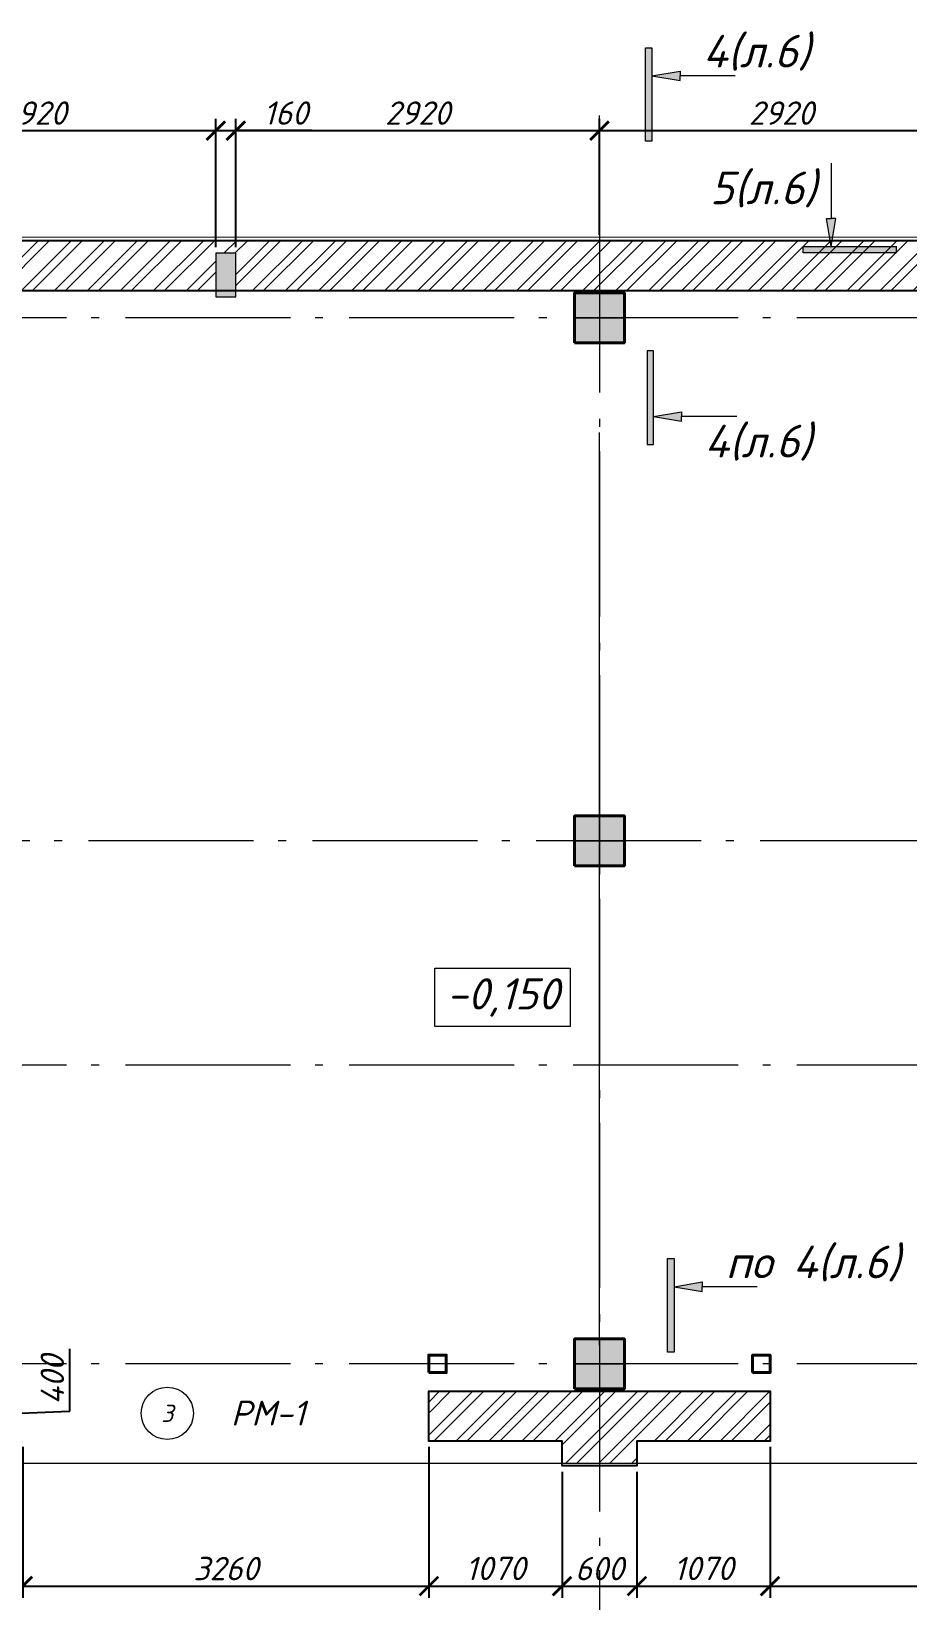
# Model space of a CAD drawing. Header units: millimetres. Extents: x -238377 to 196118, y -123284 to 30177.
# Drawn here: x -86478 to -79443, y 12570 to 25172 of the extents above; entities that cross this region are included whole.
import ezdxf
from ezdxf.enums import TextEntityAlignment as Align

# ---------------------------------------------------------------- set-up
doc = ezdxf.new("R2010")
doc.units = ezdxf.units.MM
doc.header["$MEASUREMENT"] = 0
doc.linetypes.add('Double Dashed', pattern=[1797.222233, 1325, -211.666656, 63.333344, -197.222233])
doc.layers.get('0').update_dxf_attribs({"lineweight": 5})
doc.layers.add('#Hatch', color=7, linetype='Continuous', lineweight=5, true_color=0x4d4d4d)
for name, color, linetype, lineweight in [('#Бетон', 10, 'Continuous', 15), ('#Выноски', 150, 'Continuous', 15), ('#размеры', 7, 'Continuous', 5), ('k_ Рамка', 7, 'Continuous', 50), ('колонны_Ном._пера__94', 252, 'Continuous', 13), ('колонны_Ном._пера__99', 7, 'Continuous', 40), ('оси_Ном._пера__96', 7, 'Continuous', 5), ('текст_Ном._пера__1', 7, 'Continuous', 0), ('текст_Ном._пера__98', 7, 'Continuous', 35), ('штриховка_Ном._пера__93', 253, 'Continuous', 5)]:
    doc.layers.add(name, color=color, linetype=linetype, lineweight=lineweight)
for name, color, linetype in [('#стены наруж', 7, 'Continuous'), ('колонны', 7, 'Continuous'), ('оси', 7, 'Continuous'), ('чертеж', 7, 'Continuous')]:
    doc.layers.add(name, color=color, linetype=linetype)
doc.styles.get("Standard").update_dxf_attribs({"font": 'isocpeui.ttf'})
doc.styles.add('STEP PR', font='isocpeui.ttf')
doc.styles.add('СГЕНЕРИР_СТИЛЬ_3', font='gost_2_304-81_type.ttf')
doc.dimstyles.new('SPDS', dxfattribs={"dimscale": 10, "dimtxt": 2.5, "dimasz": 2, "dimexe": 1.25, "dimexo": 0.625, "dimtad": 1, "dimdec": 0, "dimrnd": 0.001, "dimtxsty": 'STEP PR', "dimblk": 'ARCHTICK', "dimcen": 2.5, "dimdle": 2, "dimclrd": 256, "dimclre": 256, "dimclrt": 7, "dimadec": 0, "dimazin": 2, "dimtfac": 0.75, "dimtdec": 0, "dimtmove": 1, "dimatfit": 3, "dimfxl": 1, "dimtolj": 1, "dimarcsym": 1})
pattern_1 = [(45, (-82796.33, -48984.63), (-132.5825, 132.5825), []), (45, (-82707.94, -48984.63), (-132.5825, 132.5825), [])]

# ---------------------------------------------------------------- blocks, each defined once
blk = doc.blocks.new('Стандартный маркер сетки_16')
at = {"layer": 'оси_Ном._пера__96', "linetype": 'Double Dashed'}
blk.add_line((900, 0), (41068, 0), dxfattribs=at)
at = {"layer": 'оси_Ном._пера__96', "style": 'СГЕНЕРИР_СТИЛЬ_3'}
blk.add_attdef('AC_MarkerText_1', text='', height=350, rotation=180, dxfattribs=at).set_placement((-261, 270), align=Align.BOTTOM_LEFT)
blk = doc.blocks.new('Колонна_15_1', base_point=(22379, 71856))
at = {"layer": 'колонны_Ном._пера__94', "linetype": 'Continuous', "true_color": 0x7d7d7d}
blk.add_hatch(color=8, dxfattribs=at).paths.add_polyline_path([(22179, 71647), (22579, 71647), (22579, 72047), (22179, 72047)])
blk.add_hatch(color=8, dxfattribs=at).paths.add_polyline_path([(22179, 71647), (22579, 71647), (22579, 72047), (22179, 72047)])
at = {"layer": 'колонны_Ном._пера__99', "linetype": 'Continuous', "flags": 128}
blk.add_lwpolyline([(22179, 71647), (22579, 71647), (22579, 72047), (22179, 72047)], close=True, dxfattribs=at)
at = {"layer": 'колонны_Ном._пера__99', "color": 8, "linetype": 'Continuous', "true_color": 0x737373, "flags": 128}
blk.add_lwpolyline([(22179, 71647), (22579, 71647), (22579, 72047), (22179, 72047)], close=True, dxfattribs=at)
at = {"layer": 'оси_Ном._пера__96', "color": 253, "lineweight": 5, "true_color": 0x9c9c9c}
for points in [[(22379, 72047), (22379, 71647)], [(22379, 72047), (22379, 71647)], [(22179, 71847), (22579, 71847)], [(22179, 71847), (22579, 71847)]]:
    blk.add_lwpolyline(points, dxfattribs=at)
blk = doc.blocks.new('Стандартный маркер сетки_17')
at = {"layer": 'оси_Ном._пера__96', "linetype": 'Double Dashed'}
for q in [(0, 0), (20403, 0)]:
    blk.add_line((900, 0), q, dxfattribs=at)
at = {"layer": 'оси_Ном._пера__96', "style": 'СГЕНЕРИР_СТИЛЬ_3'}
blk.add_attdef('AC_MarkerText_1', text='', height=350, rotation=90, dxfattribs=at).set_placement((21973, -122), align=Align.BOTTOM_LEFT)
blk = doc.blocks.new('сердечник160х300')
at = {"layer": '#Hatch', "true_color": 0xa6a6a6}
h = blk.add_hatch(color=253, dxfattribs=at)
h.dxf.hatch_style = 1
h.paths.add_polyline_path([(80, 150), (-80, 150), (-80, -198), (80, -198)])
at = {"layer": '#Бетон'}
blk.add_lwpolyline([(80, -200), (80, 150), (-80, 150), (-80, -200)], close=True, dxfattribs=at)
blk = doc.blocks.new('_ArchTick')
at = {"color": 0, "linetype": 'ByBlock', "const_width": 0.15}
blk.add_lwpolyline([(-0.5, -0.5), (0.5, 0.5)], dxfattribs=at)
blk = doc.blocks.new('*D649')
at = {"layer": '#размеры', "lineweight": -2, "transparency": 16777216}
for p, q in [((-86169, 14092), (-86169, 14593)), ((-87153, 14401), (-87153, 13701)), ((-87679, 14251), (-87059, 14251)), ((-87153, 14051), (-86169, 14092)), ((-87570, 13851), (-87059, 13851))]:
    blk.add_line(p, q, dxfattribs=at)
at = {"layer": 'Defpoints', "color": 0, "transparency": 16777216}
for p in [(-87726, 14251), (-87617, 13851), (-87153, 13851)]:
    blk.add_point(p, dxfattribs=at)
at = {"layer": '#размеры', "lineweight": -2, "transparency": 16777216, "xscale": 150, "yscale": 150, "zscale": 150}
for p, rotation in [((-87153, 14251), 90), ((-87153, 13851), 270)]:
    blk.add_blockref('_ArchTick', p, dxfattribs=dict(at, rotation=rotation))
at = {"layer": '#размеры', "color": 7, "transparency": 16777216, "insert": (-86310, 14343), "char_height": 187.5, "attachment_point": 5, "rotation": 90, "style": 'STEP PR'}
blk.add_mtext('\\A1;400', dxfattribs=at)
blk = doc.blocks.new('*D655')
at = {"layer": '#размеры', "lineweight": -2, "transparency": 16777216}
for p, q in [((-86547, 13804), (-86547, 12593)), ((-87617, 13604), (-87617, 12593)), ((-87767, 12686), (-86397, 12686))]:
    blk.add_line(p, q, dxfattribs=at)
at = {"layer": 'Defpoints', "color": 0, "transparency": 16777216}
for p in [(-86547, 13851), (-87617, 13651), (-86547, 12686)]:
    blk.add_point(p, dxfattribs=at)
at = {"layer": '#размеры', "lineweight": -2, "transparency": 16777216, "xscale": 150, "yscale": 150, "zscale": 150, "rotation": 180}
blk.add_blockref('_ArchTick', (-87617, 12686), dxfattribs=at)
at = {"layer": '#размеры', "lineweight": -2, "transparency": 16777216, "xscale": 150, "yscale": 150, "zscale": 150}
blk.add_blockref('_ArchTick', (-86547, 12686), dxfattribs=at)
at = {"layer": '#размеры', "color": 7, "transparency": 16777216, "insert": (-87082, 12828), "char_height": 187.5, "attachment_point": 5, "style": 'STEP PR'}
blk.add_mtext('\\A1;1070', dxfattribs=at)
blk = doc.blocks.new('*D656')
at = {"layer": '#размеры', "lineweight": -2, "transparency": 16777216}
for p, q in [((-86547, 13804), (-86547, 12593)), ((-83287, 13804), (-83287, 12593)), ((-86697, 12686), (-83137, 12686))]:
    blk.add_line(p, q, dxfattribs=at)
at = {"layer": 'Defpoints', "color": 0, "transparency": 16777216}
for p in [(-86547, 13851), (-83287, 13851), (-83287, 12686)]:
    blk.add_point(p, dxfattribs=at)
at = {"layer": '#размеры', "lineweight": -2, "transparency": 16777216, "xscale": 150, "yscale": 150, "zscale": 150, "rotation": 180}
blk.add_blockref('_ArchTick', (-86547, 12686), dxfattribs=at)
at = {"layer": '#размеры', "lineweight": -2, "transparency": 16777216, "xscale": 150, "yscale": 150, "zscale": 150}
blk.add_blockref('_ArchTick', (-83287, 12686), dxfattribs=at)
at = {"layer": '#размеры', "color": 7, "transparency": 16777216, "insert": (-84917, 12827), "char_height": 187.5, "attachment_point": 5, "style": 'STEP PR'}
blk.add_mtext('\\A1;3260', dxfattribs=at)
blk = doc.blocks.new('*D657')
at = {"layer": '#размеры', "lineweight": -2, "transparency": 16777216}
for p, q in [((-83287, 13804), (-83287, 12593)), ((-82217, 13604), (-82217, 12593)), ((-83437, 12686), (-82067, 12686))]:
    blk.add_line(p, q, dxfattribs=at)
at = {"layer": 'Defpoints', "color": 0, "transparency": 16777216}
for p in [(-83287, 13851), (-82217, 13651), (-82217, 12686)]:
    blk.add_point(p, dxfattribs=at)
at = {"layer": '#размеры', "lineweight": -2, "transparency": 16777216, "xscale": 150, "yscale": 150, "zscale": 150, "rotation": 180}
blk.add_blockref('_ArchTick', (-83287, 12686), dxfattribs=at)
at = {"layer": '#размеры', "lineweight": -2, "transparency": 16777216, "xscale": 150, "yscale": 150, "zscale": 150}
blk.add_blockref('_ArchTick', (-82217, 12686), dxfattribs=at)
at = {"layer": '#размеры', "color": 7, "transparency": 16777216, "insert": (-82752, 12828), "char_height": 187.5, "attachment_point": 5, "style": 'STEP PR'}
blk.add_mtext('\\A1;1070', dxfattribs=at)
blk = doc.blocks.new('*D658')
at = {"layer": '#размеры', "lineweight": -2, "transparency": 16777216}
for p, q in [((-82217, 13604), (-82217, 12593)), ((-81617, 13604), (-81617, 12593)), ((-82367, 12686), (-81467, 12686))]:
    blk.add_line(p, q, dxfattribs=at)
at = {"layer": 'Defpoints', "color": 0, "transparency": 16777216}
for p in [(-82217, 13651), (-81617, 13651), (-81617, 12686)]:
    blk.add_point(p, dxfattribs=at)
at = {"layer": '#размеры', "lineweight": -2, "transparency": 16777216, "xscale": 150, "yscale": 150, "zscale": 150, "rotation": 180}
blk.add_blockref('_ArchTick', (-82217, 12686), dxfattribs=at)
at = {"layer": '#размеры', "lineweight": -2, "transparency": 16777216, "xscale": 150, "yscale": 150, "zscale": 150}
blk.add_blockref('_ArchTick', (-81617, 12686), dxfattribs=at)
at = {"layer": '#размеры', "color": 7, "transparency": 16777216, "insert": (-81917, 12827), "char_height": 187.5, "attachment_point": 5, "style": 'STEP PR'}
blk.add_mtext('\\A1;600', dxfattribs=at)
blk = doc.blocks.new('*D659')
at = {"layer": '#размеры', "lineweight": -2, "transparency": 16777216}
for p, q in [((-80547, 13804), (-80547, 12593)), ((-81617, 13604), (-81617, 12593)), ((-81767, 12686), (-80397, 12686))]:
    blk.add_line(p, q, dxfattribs=at)
at = {"layer": 'Defpoints', "color": 0, "transparency": 16777216}
for p in [(-80547, 13851), (-81617, 13651), (-80547, 12686)]:
    blk.add_point(p, dxfattribs=at)
at = {"layer": '#размеры', "lineweight": -2, "transparency": 16777216, "xscale": 150, "yscale": 150, "zscale": 150, "rotation": 180}
blk.add_blockref('_ArchTick', (-81617, 12686), dxfattribs=at)
at = {"layer": '#размеры', "lineweight": -2, "transparency": 16777216, "xscale": 150, "yscale": 150, "zscale": 150}
blk.add_blockref('_ArchTick', (-80547, 12686), dxfattribs=at)
at = {"layer": '#размеры', "color": 7, "transparency": 16777216, "insert": (-81082, 12828), "char_height": 187.5, "attachment_point": 5, "style": 'STEP PR'}
blk.add_mtext('\\A1;1070', dxfattribs=at)
blk = doc.blocks.new('*D660')
at = {"layer": '#размеры', "lineweight": -2, "transparency": 16777216}
for p, q in [((-80547, 13804), (-80547, 12593)), ((-77288, 13804), (-77288, 12593)), ((-80697, 12686), (-77138, 12686))]:
    blk.add_line(p, q, dxfattribs=at)
at = {"layer": 'Defpoints', "color": 0, "transparency": 16777216}
for p in [(-80547, 13851), (-77288, 13851), (-77288, 12686)]:
    blk.add_point(p, dxfattribs=at)
at = {"layer": '#размеры', "lineweight": -2, "transparency": 16777216, "xscale": 150, "yscale": 150, "zscale": 150, "rotation": 180}
blk.add_blockref('_ArchTick', (-80547, 12686), dxfattribs=at)
at = {"layer": '#размеры', "lineweight": -2, "transparency": 16777216, "xscale": 150, "yscale": 150, "zscale": 150}
blk.add_blockref('_ArchTick', (-77288, 12686), dxfattribs=at)
at = {"layer": '#размеры', "color": 7, "transparency": 16777216, "insert": (-78917, 12827), "char_height": 187.5, "attachment_point": 5, "style": 'STEP PR'}
blk.add_mtext('\\A1;3260', dxfattribs=at)
blk = doc.blocks.new('*D552')
at = {"layer": '#размеры', "lineweight": -2, "transparency": 16777216}
for p, q in [((-87917, 23538), (-87917, 24469)), ((-84997, 23438), (-84997, 24469)), ((-88067, 24375), (-84847, 24375))]:
    blk.add_line(p, q, dxfattribs=at)
at = {"layer": 'Defpoints', "color": 0, "transparency": 16777216}
for p in [(-84997, 24375), (-87917, 23491), (-84997, 23391)]:
    blk.add_point(p, dxfattribs=at)
at = {"layer": '#размеры', "lineweight": -2, "transparency": 16777216, "xscale": 150, "yscale": 150, "zscale": 150, "rotation": 180}
blk.add_blockref('_ArchTick', (-87917, 24375), dxfattribs=at)
at = {"layer": '#размеры', "lineweight": -2, "transparency": 16777216, "xscale": 150, "yscale": 150, "zscale": 150}
blk.add_blockref('_ArchTick', (-84997, 24375), dxfattribs=at)
at = {"layer": '#размеры', "color": 7, "transparency": 16777216, "insert": (-86457, 24516), "char_height": 187.5, "attachment_point": 5, "style": 'STEP PR'}
blk.add_mtext('\\A1;2920', dxfattribs=at)
blk = doc.blocks.new('*D553')
at = {"layer": '#размеры', "lineweight": -2, "transparency": 16777216}
for p, q in [((-84997, 23438), (-84997, 24469)), ((-84837, 23438), (-84837, 24469)), ((-85147, 24375), (-84687, 24375)), ((-84227, 24375), (-84837, 24375))]:
    blk.add_line(p, q, dxfattribs=at)
at = {"layer": 'Defpoints', "color": 0, "transparency": 16777216}
for p in [(-84837, 24375), (-84997, 23391), (-84837, 23391)]:
    blk.add_point(p, dxfattribs=at)
at = {"layer": '#размеры', "lineweight": -2, "transparency": 16777216, "xscale": 150, "yscale": 150, "zscale": 150, "rotation": 180}
blk.add_blockref('_ArchTick', (-84997, 24375), dxfattribs=at)
at = {"layer": '#размеры', "lineweight": -2, "transparency": 16777216, "xscale": 150, "yscale": 150, "zscale": 150}
blk.add_blockref('_ArchTick', (-84837, 24375), dxfattribs=at)
at = {"layer": '#размеры', "color": 7, "transparency": 16777216, "insert": (-84436, 24516), "char_height": 187.5, "attachment_point": 5, "style": 'STEP PR'}
blk.add_mtext('\\A1;160', dxfattribs=at)
blk = doc.blocks.new('*D554')
at = {"layer": '#размеры', "lineweight": -2, "transparency": 16777216}
for p, q in [((-84837, 23438), (-84837, 24469)), ((-81917, 23538), (-81917, 24469)), ((-84987, 24375), (-81767, 24375))]:
    blk.add_line(p, q, dxfattribs=at)
at = {"layer": 'Defpoints', "color": 0, "transparency": 16777216}
for p in [(-81917, 24375), (-81917, 23491), (-84837, 23391)]:
    blk.add_point(p, dxfattribs=at)
at = {"layer": '#размеры', "lineweight": -2, "transparency": 16777216, "xscale": 150, "yscale": 150, "zscale": 150, "rotation": 180}
blk.add_blockref('_ArchTick', (-84837, 24375), dxfattribs=at)
at = {"layer": '#размеры', "lineweight": -2, "transparency": 16777216, "xscale": 150, "yscale": 150, "zscale": 150}
blk.add_blockref('_ArchTick', (-81917, 24375), dxfattribs=at)
at = {"layer": '#размеры', "color": 7, "transparency": 16777216, "insert": (-83377, 24516), "char_height": 187.5, "attachment_point": 5, "style": 'STEP PR'}
blk.add_mtext('\\A1;2920', dxfattribs=at)
blk = doc.blocks.new('*D555')
at = {"layer": '#размеры', "lineweight": -2, "transparency": 16777216}
for p, q in [((-81917, 23538), (-81917, 24469)), ((-78997, 23438), (-78997, 24469)), ((-82067, 24375), (-78847, 24375))]:
    blk.add_line(p, q, dxfattribs=at)
at = {"layer": 'Defpoints', "color": 0, "transparency": 16777216}
for p in [(-78997, 24375), (-81917, 23491), (-78997, 23391)]:
    blk.add_point(p, dxfattribs=at)
at = {"layer": '#размеры', "lineweight": -2, "transparency": 16777216, "xscale": 150, "yscale": 150, "zscale": 150, "rotation": 180}
blk.add_blockref('_ArchTick', (-81917, 24375), dxfattribs=at)
at = {"layer": '#размеры', "lineweight": -2, "transparency": 16777216, "xscale": 150, "yscale": 150, "zscale": 150}
blk.add_blockref('_ArchTick', (-78997, 24375), dxfattribs=at)
at = {"layer": '#размеры', "color": 7, "transparency": 16777216, "insert": (-80457, 24516), "char_height": 187.5, "attachment_point": 5, "style": 'STEP PR'}
blk.add_mtext('\\A1;2920', dxfattribs=at)
blk = doc.blocks.new('*U225')
at = {"color": 0, "linetype": 'ByBlock', "lineweight": -2}
blk.add_circle((0, 0), 6, dxfattribs=at)
blk.add_attdef('Узел', text='', height=4, dxfattribs=at).set_placement((0, 0), align=Align.MIDDLE_CENTER)
blk = doc.blocks.new('*U251')
at = {"linetype": 'ByBlock', "ltscale": 100}
h = blk.add_hatch(color=256, dxfattribs=at)
h.dxf.hatch_style = 1
h.paths.add_polyline_path([(35, 1000), (-35, 1000), (-35, 0), (35, 0)])
h = blk.add_hatch(color=256, dxfattribs=at)
h.dxf.hatch_style = 1
h.paths.add_polyline_path([(335, 750), (335, 700), (335, 650), (35, 700)])
for p, q in [((-35, 1000), (35, 1000)), ((-35, 0), (-35, 1000)), ((35, 1000), (35, 0)), ((35, 700), (335, 750)), ((35, 700), (335, 650)), ((335, 750), (335, 700)), ((335, 650), (335, 700)), ((35, 0), (-35, 0))]:
    blk.add_line(p, q, dxfattribs=at)
at = {"linetype": 'ByBlock', "ltscale": 100, "extrusion": (0, 1, 0), "elevation": 700}
blk.add_lwpolyline([(-925, 0), (-335, 0)], dxfattribs=at)
at = {"ltscale": 100, "style": 'STEP PR'}
blk.add_attdef('Nv', text='', height=350, dxfattribs=at).set_placement((781, 790), align=Align.RIGHT)
blk = doc.blocks.new('*U249')
at = {"linetype": 'ByBlock', "ltscale": 100}
h = blk.add_hatch(color=256, dxfattribs=at)
h.dxf.hatch_style = 1
h.paths.add_polyline_path([(35, 0), (-35, 0), (-35, -1000), (35, -1000)])
h = blk.add_hatch(color=256, dxfattribs=at)
h.dxf.hatch_style = 1
h.paths.add_polyline_path([(335, -750), (335, -700), (335, -650), (35, -700)])
for p, q in [((35, 0), (-35, 0)), ((-35, 0), (-35, -1000)), ((35, -1000), (35, 0)), ((35, -700), (335, -650)), ((335, -650), (335, -700)), ((35, -700), (335, -750)), ((335, -750), (335, -700)), ((-35, -1000), (35, -1000))]:
    blk.add_line(p, q, dxfattribs=at)
at = {"linetype": 'ByBlock', "ltscale": 100, "extrusion": (0, -1, 0), "elevation": 700}
blk.add_lwpolyline([(925, 0), (335, 0)], dxfattribs=at)
at = {"ltscale": 100, "style": 'STEP PR'}
blk.add_attdef('Nv', text='', height=350, dxfattribs=at).set_placement((781, -1140), align=Align.RIGHT)
blk = doc.blocks.new('*U266')
at = {"ltscale": 100}
h = blk.add_hatch(color=256, dxfattribs=at)
h.dxf.hatch_style = 1
h.paths.add_polyline_path([(-85, 1070), (-35, 1070), (15, 1070), (-35, 770)])
h = blk.add_hatch(color=256, dxfattribs=at)
h.dxf.hatch_style = 1
h.paths.add_polyline_path([(665, 700), (665, 770), (-335, 770), (-335, 700)])
at = {"linetype": 'Continuous', "ltscale": 100}
for p, q in [((-85, 1070), (-35, 1070)), ((-35, 770), (-85, 1070)), ((-35, 770), (15, 1070)), ((15, 1070), (-35, 1070)), ((-335, 700), (-335, 770)), ((-335, 770), (665, 770)), ((665, 700), (-335, 700))]:
    blk.add_line(p, q, dxfattribs=at)
at = {"linetype": 'Continuous', "ltscale": 100, "extrusion": (-1, -1e-16, 0), "elevation": 35}
blk.add_lwpolyline([(-1660, 0), (-1070, 0)], dxfattribs=at)
at = {"linetype": 'Continuous', "ltscale": 100}
blk.add_lwpolyline([(665, 700), (665, 770)], dxfattribs=at)
at = {"ltscale": 100, "style": 'STEP PR'}
blk.add_attdef('Nh', text='', height=350, dxfattribs=at).set_placement((-192, 1222), align=Align.RIGHT)

msp = doc.modelspace()

# ---------------------------------------------------------------- hatches: boundary and pattern name
at = {"layer": '#Hatch'}
h = msp.add_hatch(dxfattribs=at)
h.set_pattern_fill('ANSI32', color=256, scale=500)
h.set_pattern_definition(pattern_1)
h.paths.add_polyline_path([(-97417.3, 23490.7), (-97717.3, 23490.7), (-97717.3, 23091), (-97417.3, 23091), (-97417.3, 23205.7)])
h.paths.add_polyline_path([(-94067.3, 23091), (-93917.3, 23091), (-93917.3, 23372.5), (-93917.3, 23490.7), (-94517.3, 23490.7), (-94517.3, 23470.7), (-94567.3, 23470.7), (-94567.3, 23490.7), (-95267.3, 23490.7), (-95267.3, 23468.3), (-95317.3, 23468.3), (-95317.3, 23490.7), (-97417.3, 23490.7), (-97417.3, 23205.7), (-97417.3, 23091)])
h.paths.add_polyline_path([(-60197.3, 19951), (-59897.3, 19951), (-59897.3, 19791), (-60197.3, 19791), (-60197.3, 17371), (-59797.3, 17371), (-59797.3, 22871), (-60197.3, 22871)])
h.paths.add_polyline_path([(-72837.3, 23391), (-72837.3, 23091), (-63497.3, 23091), (-63497.3, 23391), (-63337.3, 23391), (-63337.3, 23091), (-60197.3, 23091), (-60197.3, 22871), (-59797.3, 22871), (-59797.3, 23491), (-93917.3, 23490.7), (-93917.3, 23372.5), (-93917.3, 23091), (-84997.3, 23091), (-84997.3, 23391), (-84837.3, 23391), (-84837.3, 23091), (-78997.3, 23091), (-78997.3, 23391), (-78837.3, 23391), (-78837.3, 23091), (-72997.3, 23091), (-72997.3, 23391)])
h = msp.add_hatch(dxfattribs=at)
h.set_pattern_fill('ANSI32', color=256, scale=500)
h.set_pattern_definition(pattern_1)
h.paths.add_polyline_path([(-80547.3, 13851), (-80547.3, 14251), (-81917.3, 14251), (-81917.3, 13671), (-81617.3, 13671), (-81617.3, 13851)])
h.paths.add_polyline_path([(-83287.3, 14251), (-83287.3, 13851), (-82217.3, 13851), (-82217.3, 13671), (-81917.3, 13671), (-81917.3, 14251)])

# ---------------------------------------------------------------- linework, layer by layer
at = {"layer": '#стены наруж'}
for points in [[(-59797.3, 17371), (-59797.3, 23491), (-97717.3, 23490.7), (-97717.3, 23091), (-94067.3, 23091)], [(-94067.3, 23091), (-60197.3, 23091), (-60197.3, 17371)], [(-81617.3, 13851), (-81617.3, 13851), (-81617.3, 13651), (-82217.3, 13651), (-82217.3, 13851), (-83287.3, 13851), (-83287.3, 14251), (-80547.3, 14251), (-80547.3, 13851), (-81617.3, 13851)]]:
    msp.add_lwpolyline(points, dxfattribs=at)
at = {"layer": 'колонны_Ном._пера__99', "linetype": 'Continuous', "flags": 128}
for points in [[(-83287.3, 14401), (-83147.3, 14401), (-83147.3, 14541), (-83287.3, 14541)], [(-80687.3, 14401), (-80547.3, 14401), (-80547.3, 14541), (-80687.3, 14541)]]:
    msp.add_lwpolyline(points, close=True, dxfattribs=at)
at = {"layer": 'оси_Ном._пера__96', "linetype": 'Double Dashed'}
for p, q in [((-57439.6, 22871), (-130293.8, 22871)), ((-57439.6, 16871), (-129908.6, 16871)), ((-57439.6, 14471), (-129908.6, 14471))]:
    msp.add_line(p, q, dxfattribs=at)
at = {"layer": 'текст_Ном._пера__98', "linetype": 'Continuous', "lineweight": 5, "flags": 128}
msp.add_lwpolyline([(-83237.7, 17648), (-82151.2, 17648), (-82151.2, 17179.8), (-83237.7, 17179.8)], close=True, dxfattribs=at)
at = {"layer": 'чертеж', "color": 5, "lineweight": 0}
msp.add_lwpolyline([(-97717.3, 20555.9), (-97717.3, 23520), (-59767.3, 23521.2), (-59767.3, 7601), (-67075.5, 7601), (-67075.7, 13671), (-97717.3, 13671), (-97717.3, 20555.9)], dxfattribs=at)
at = {"layer": 'штриховка_Ном._пера__93'}
msp.add_lwpolyline([(-81917.3, 14621), (-81917.3, 21949.9)], dxfattribs=at)

# ---------------------------------------------------------------- block references
at = {"layer": '#Выноски'}
ref = msp.add_blockref('*U251', (-81521.7, 24289.5), dxfattribs=dict(at, xscale=0.75, yscale=0.75, zscale=0.75))
ref.add_attrib('Nv', '4(л.6)', dxfattribs={"layer": '0', "ltscale": 100, "height": 262.5, "style": 'STEP PR'}).set_placement((-80225.5, 24882), align=Align.RIGHT)
at = {"layer": '#Выноски', "xscale": 0.75, "yscale": 0.75, "zscale": 0.75}
msp.add_blockref('*U266', (-80031.1, 22867.5), dxfattribs=at).add_auto_attribs({'Nh': '5(л.6)'})
at = {"layer": '#Выноски'}
ref = msp.add_blockref('*U249', (-81509.2, 22605.3), dxfattribs=dict(at, xscale=0.75, yscale=0.75, zscale=0.75))
ref.add_attrib('Nv', '4(л.6)', dxfattribs={"layer": '0', "ltscale": 100, "height": 262.5, "style": 'STEP PR'}).set_placement((-80213, 21750.3), align=Align.RIGHT)
ref = msp.add_blockref('*U251', (-81344.6, 14566), dxfattribs=dict(at, xscale=0.75, yscale=0.75, zscale=0.75))
ref.add_attrib('Nv', 'по 4(л.6)', dxfattribs={"layer": '0', "ltscale": 100, "height": 262.5, "style": 'STEP PR'}).set_placement((-79504.7, 15158.5), align=Align.RIGHT)
at = {"layer": '#размеры'}
msp.add_blockref('сердечник160х300', (-84917.3, 23241), dxfattribs=at)
at = {"layer": '#размеры', "xscale": 35, "yscale": 35, "zscale": 35}
msp.add_blockref('*U225', (-85386.9, 14073.9), dxfattribs=at).add_auto_attribs({'Узел': '3'})
at = {"layer": 'колонны'}
for p in [(-81917.3, 22880), (-81917.3, 18680), (-81917.3, 14480)]:
    msp.add_blockref('Колонна_15_1', p, dxfattribs=at)
at = {"layer": 'оси', "color": 251, "lineweight": 5, "zscale": 1000, "rotation": 270}
msp.add_blockref('Стандартный маркер сетки_17', (-81917.3, 24496.5), dxfattribs=at)
at = {"layer": 'оси', "color": 251, "linetype": 'Continuous', "lineweight": 5, "zscale": 1000, "rotation": 180}
msp.add_blockref('Стандартный маркер сетки_16', (-56835.9, 18671), dxfattribs=at)

# ---------------------------------------------------------------- texts
at = {"layer": 'k_ Рамка', "color": 7, "style": 'STEP PR'}
msp.add_text('РМ-1', height=200, dxfattribs=at).set_placement((-84877, 13975.4))
at = {"layer": 'текст_Ном._пера__1', "linetype": 'Continuous', "insert": (-83144.8, 17258.9), "char_height": 250, "width": 1085.646, "attachment_point": 7, "style": 'STEP PR'}
msp.add_mtext('-0,150', dxfattribs=at)

# ---------------------------------------------------------------- dimensions: what is measured, and where the dimension line sits
at = {"layer": '#размеры'}
for base, p1, p2, picture, middle in [((-84997.3, 24375), (-87917.3, 23490.8), (-84997.3, 23391), '*D552', (-86457.3, 24515.6)), ((-81917.3, 24375), (-84837.3, 23391), (-81917.3, 23490.8), '*D554', (-83377.3, 24515.6)), ((-78997.3, 24375), (-81917.3, 23490.8), (-78997.3, 23391), '*D555', (-80457.3, 24515.6)), ((-86547.3, 12686.3), (-87617.3, 13651), (-86547.3, 13851), '*D655', (-87082.3, 12828.2)), ((-83287.3, 12686.3), (-86547.3, 13851), (-83287.3, 13851), '*D656', (-84917.3, 12827)), ((-82217.3, 12686.3), (-83287.3, 13851), (-82217.3, 13651), '*D657', (-82752.3, 12828.2)), ((-80547.3, 12686.3), (-81617.3, 13651), (-80547.3, 13851), '*D659', (-81082.3, 12828.2)), ((-77287.7, 12686.3), (-80547.3, 13851), (-77287.7, 13851), '*D660', (-78917.5, 12827)), ((-81617.3, 12686.3), (-82217.3, 13651), (-81617.3, 13651), '*D658', (-81917.3, 12827))]:
    dim = msp.add_linear_dim(base=base, p1=p1, p2=p2, dimstyle='SPDS', override={"dimscale": 75, "dimtxsty": 'STEP PR'}, dxfattribs=at)
    dim.commit()
    dim.dimension.update_dxf_attribs({"geometry": picture, "text_midpoint": middle})
dim = msp.add_linear_dim(base=(-84837.3, 24375), p1=(-84997.3, 23391), p2=(-84837.3, 23391), dimstyle='SPDS', override={"dimscale": 75, "dimtxsty": 'STEP PR'}, dxfattribs=at)
dim.commit()
dim.dimension.update_dxf_attribs({"geometry": '*D553', "text_midpoint": (-84436.2, 24375), "dimtype": 160})
dim = msp.add_linear_dim(base=(-87152.8, 13851), p1=(-87725.7, 14251), p2=(-87617.3, 13851), angle=90, dimstyle='SPDS', override={"dimscale": 75, "dimtxsty": 'STEP PR'}, dxfattribs=at)
dim.commit()
dim.dimension.update_dxf_attribs({"geometry": '*D649', "text_midpoint": (-86169.2, 14139), "dimtype": 160})

doc.saveas('drawing.dxf')
